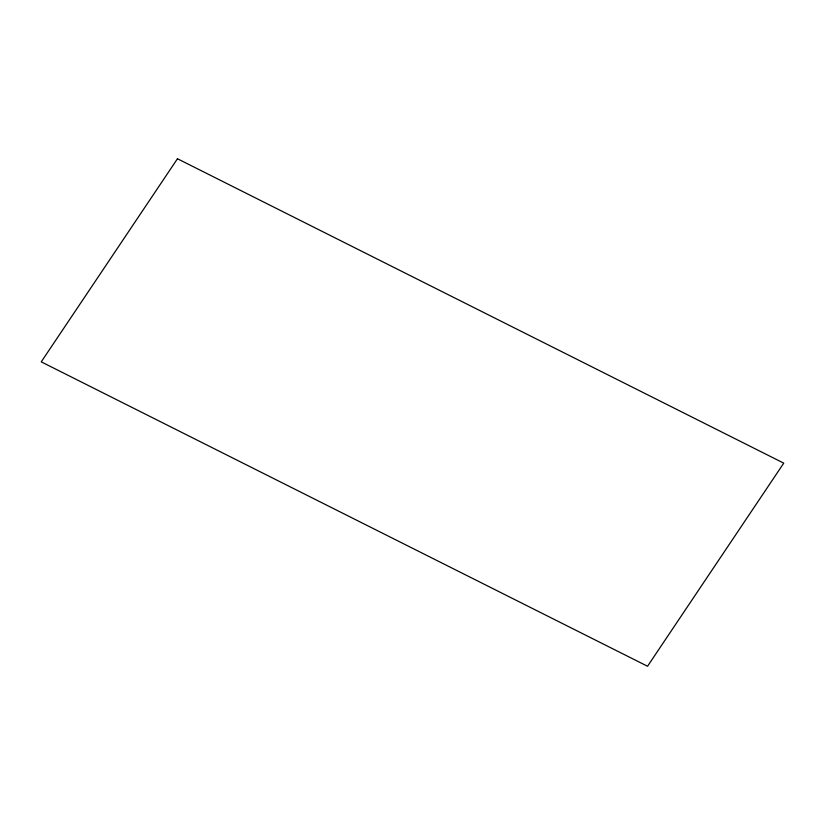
<?xml version="1.0" encoding="UTF-8"?>
<svg xmlns="http://www.w3.org/2000/svg" width="825" height="825" viewBox="0 0 825 825"><rect width="100%" height="100%" fill="white"/><g stroke="black" fill="none" stroke-linecap="round" stroke-linejoin="round"><path stroke-width="1.24" d="M177.458 158.751L41.25 361.855L647.542 666.249L783.75 463.145L177.458 158.751"/></g></svg>
